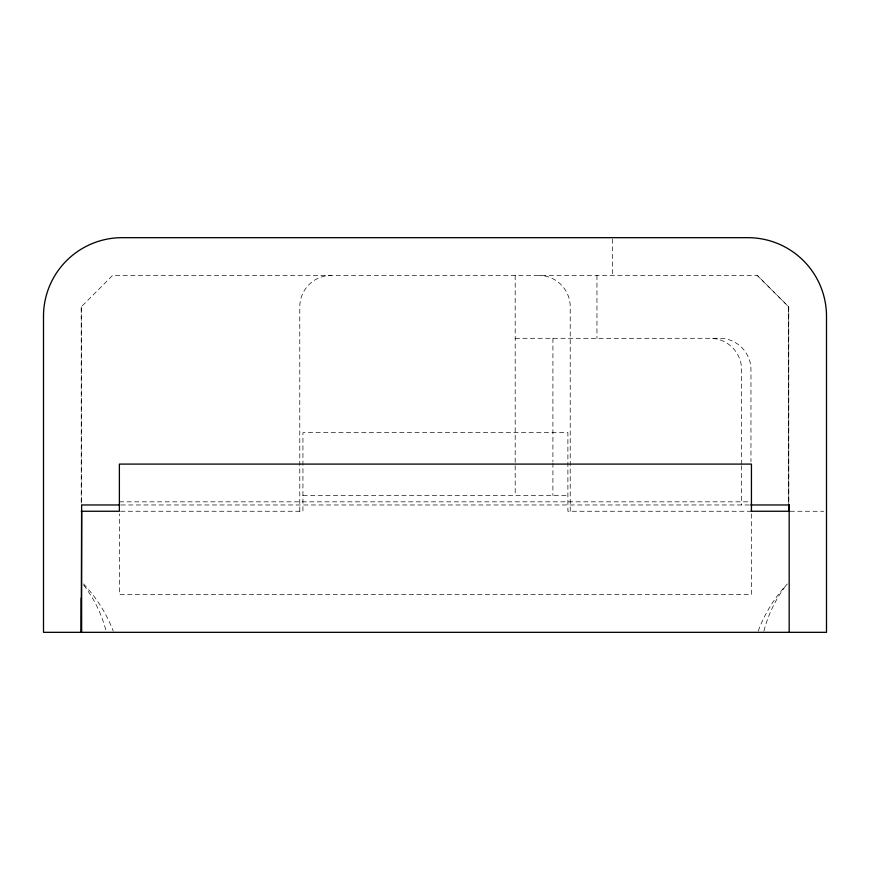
<?xml version="1.0" encoding="UTF-8"?>
<svg xmlns="http://www.w3.org/2000/svg" width="870" height="870" viewBox="0 0 870 870"><rect width="100%" height="100%" fill="white"/><g stroke="black" fill="none" stroke-linecap="round" stroke-linejoin="round"><path stroke-width="0.65" stroke-dasharray="4.35 3.26" d="M81.236 503.132L81.247 306.86L112.632 275.409L757.313 275.409L788.764 306.86L788.764 504.97M515.192 338.299L719.512 338.299A31.45 31.45 0 0 1 750.962 369.75L750.962 461.698M302.934 495.53L567.893 495.53M119.375 501.827L748.722 501.827M121.006 504.97L749.788 504.97M120.604 511.255L302.934 511.255L302.934 432.64L567.893 432.64L567.893 511.255L749.799 511.255M790.112 511.255L823.814 511.255M757.172 275.409L788.655 306.86L788.764 503.132M81.247 306.86L81.639 504.97M788.655 306.86L788.688 503.61M751.441 513.942L751.441 594.591L119.375 594.591L119.375 513.942M741.599 464.406L741.599 369.75A31.45 31.45 0 0 0 710.148 338.299M741.599 465.754L741.599 504.97M612.665 239.022L612.665 275.409M596.95 275.409L596.95 338.299M570.22 511.255L570.22 306.86A31.45 31.45 0 0 0 538.769 275.409M552.918 338.299L552.918 461.644M552.918 463.003L552.918 495.53M515.192 275.409L515.192 495.53M299.78 511.255L299.78 306.86A31.45 31.45 0 0 1 331.231 275.409M83.748 585.173A127.357 127.357 0 0 1 106.064 631.011M763.936 631.011A127.357 127.357 0 0 1 787.078 584.107M83.498 583.922A143.082 143.082 0 0 1 113.241 631.076M758.183 631.076A141.505 141.505 0 0 1 787.35 583.933"/><path stroke-width="1.3" d="M119.668 504.97L81.639 504.97L81.236 632.327L81.236 597.897M750.766 504.97L789.177 504.97L789.177 632.327M81.236 511.255L119.375 511.255L119.375 464.091L751.441 464.091L751.441 511.255M750.756 511.255L789.177 511.255M788.764 504.491L788.764 511.255L788.764 504.97M788.97 504.97L788.97 511.255M81.639 511.255L81.639 632.327M43.5 316.288L43.5 632.327L826.5 632.327L826.5 316.288A78.615 78.615 0 0 0 747.885 237.673L122.115 237.673A78.615 78.615 0 0 0 43.5 316.288"/></g></svg>
